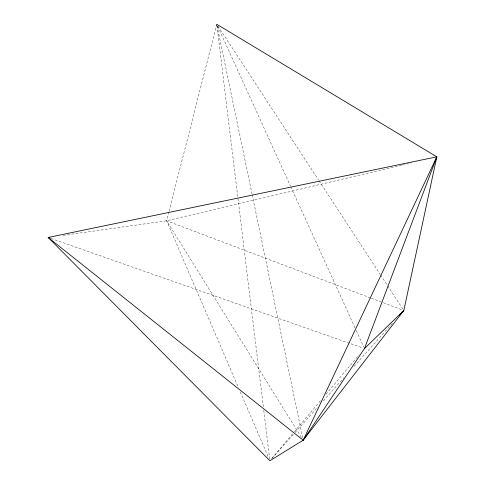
<?xml version="1.0" encoding="UTF-8"?>
<svg xmlns="http://www.w3.org/2000/svg" width="485" height="485" viewBox="0 0 485 485"><rect width="100%" height="100%" fill="white"/><g stroke="black" fill="none" stroke-linecap="round" stroke-linejoin="round"><path stroke-width="0.36" stroke-dasharray="2.42 1.82" d="M168.853 211.975L166.61 220.778L238.456 387.715M169.041 211.242L216.395 25.717M271.842 458.434L293.783 432.408M294.268 431.832L320.597 400.592M325.956 394.232L359.112 354.899M271.903 458.489L294.559 433.075M295.062 432.511L317.717 407.091M323.259 400.883L343.901 377.724M353.971 366.43L393.238 322.373M401.483 165.203L166.61 220.778L63.165 235.358M402.223 165.027L411.795 162.76M51.028 238.481L363.047 348.036M370.534 297.923L166.61 220.778L301.579 437.64M371.237 298.19L382.568 302.476M383.277 302.743L403.811 310.509M218.007 26.148L318.566 180.044M318.978 180.681L380.222 274.413M380.634 275.043L387.26 285.18M387.673 285.81L402.98 309.242M217.704 26.317L290.46 186.052M290.776 186.737L355.068 327.884M356.317 330.637L363.847 347.157M240.257 391.886L268.696 457.967M217.074 25.735L252.036 194.042M252.194 194.782L302.713 437.979M216.947 25.753L263.306 406.654M263.767 410.413L269.708 459.246"/><path stroke-width="0.73" d="M216.395 25.717L216.765 24.25L436.827 156.837L403.811 310.509L303.18 440.204L269.89 460.75L48.173 237.474L436.827 156.837L364.471 348.539L303.18 440.204L48.173 237.474L50.319 238.226M303.18 440.204L436.827 156.837M399.786 315.032L403.811 310.509L364.471 348.539"/></g></svg>
